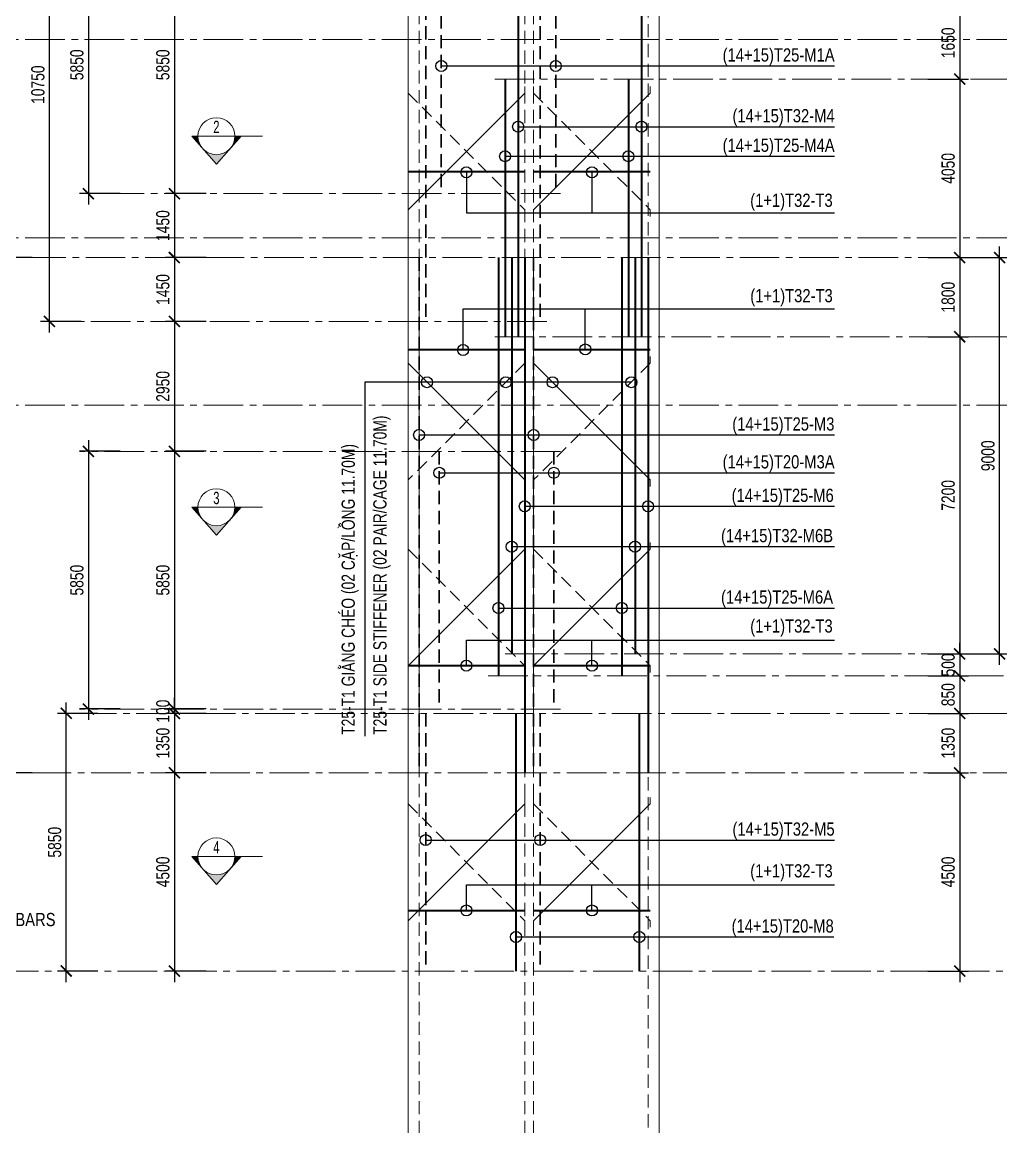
# Model space of a CAD drawing. Header units: millimetres. Extents: x 2746337 to 7547699, y -363432 to 15720.
# Drawn here: x 2764672 to 2786897, y -126690 to -101607 of the extents above; entities that cross this region are included whole.
import ezdxf
from ezdxf.enums import TextEntityAlignment as Align

# ---------------------------------------------------------------- set-up
doc = ezdxf.new("R2010")
doc.units = ezdxf.units.MM
doc.header["$LTSCALE"] = 1200
doc.header["$PDMODE"] = 3
doc.linetypes.add('CENTER2', pattern=[1.125, 0.75, -0.125, 0.125, -0.125])
doc.linetypes.add('HIDDEN', pattern=[0.375, 0.25, -0.125])
for name, color, linetype, lineweight in [('1', 9, 'Continuous', 13), ('BOUND', 3, 'Continuous', 20), ('C1CO', 4, 'Continuous', 35), ('Grid line', 160, 'CENTER2', 5), ('HIDE', 8, 'HIDDEN', 13), ('K-THUOC', 1, 'Continuous', 18), ('LEADER', 8, 'Continuous', 9), ('T1CO', 4, 'Continuous', 20), ('T1HI', 4, 'HIDDEN', 13), ('TCCO', 4, 'Continuous', 35), ('TCHI', 4, 'HIDDEN', 30), ('TEXTMA', 2, 'Continuous', 13), ('TEXTVN', 2, 'Continuous', 20)]:
    doc.layers.add(name, color=color, linetype=linetype, lineweight=lineweight)
doc.styles.add('DB_Arial', font='arial.ttf', dxfattribs={"width": 0.8})
doc.styles.add('SMTEXT', font='arial.ttf', dxfattribs={"width": 0.75})
doc.styles.add('TEXTVN', font='VHELVCN.TTF', dxfattribs={"width": 0.8})
doc.dimstyles.new('BSV1-100', dxfattribs={"dimtxt": 300, "dimasz": 250, "dimexe": 200, "dimexo": 0, "dimgap": 108, "dimtad": 1, "dimdec": 0, "dimdsep": 46, "dimtxsty": 'SMTEXT', "dimblk": 'ARCHTICK', "dimcen": 100, "dimdle": 250, "dimclrd": 256, "dimclre": 256, "dimclrt": 1, "dimadec": 0, "dimazin": 0, "dimtfac": 1, "dimtdec": 0, "dimtix": 1, "dimtmove": 2, "dimatfit": 3, "dimfxl": 720, "dimfxlon": 1, "dimtolj": 1, "dimtzin": 0, "dimarcsym": 0})
doc.dimstyles.new('BSV25', dxfattribs={"dimtxt": 300, "dimasz": 250, "dimexe": 200, "dimexo": 0, "dimgap": 108, "dimtad": 1, "dimdec": 0, "dimlfac": 0.25, "dimdsep": 46, "dimtxsty": 'SMTEXT', "dimblk": 'ARCHTICK', "dimcen": 100, "dimdle": 250, "dimclrd": 256, "dimclre": 256, "dimclrt": 2, "dimadec": 0, "dimazin": 0, "dimtfac": 1, "dimtdec": 0, "dimtix": 1, "dimtmove": 2, "dimatfit": 3, "dimfxl": 800, "dimfxlon": 1, "dimtolj": 1, "dimtzin": 0, "dimarcsym": 0})

# ---------------------------------------------------------------- blocks, each defined once
blk = doc.blocks.new('_ArchTick')
at = {"color": 0, "linetype": 'ByBlock', "const_width": 0.15}
blk.add_lwpolyline([(-0.5, -0.5), (0.5, 0.5)], dxfattribs=at)
blk = doc.blocks.new('SIGSEC')
at = {"layer": '1', "lineweight": 9}
h = blk.add_hatch(color=256, dxfattribs=at)
h.dxf.hatch_style = 1
h.paths.add_polyline_path([(-420, 0), (-560, 0), (-315, -278, -0.182676)])
h = blk.add_hatch(color=256, dxfattribs=at)
h.dxf.hatch_style = 1
h.paths.add_polyline_path([(560, 0), (420, 0, -0.182676), (315, -278)])
h = blk.add_hatch(color=256, dxfattribs=at)
h.dxf.hatch_style = 1
h.paths.add_polyline_path([(315, -278, -0.451416), (-315, -278), (0, -635)])
at = {"layer": '1', "lineweight": 9, "elevation": 0}
blk.add_lwpolyline([(1050, 0), (-560, 0), (0, -635), (560, 0)], dxfattribs=at)
at = {"layer": '1', "lineweight": 9}
blk.add_circle((0, 0), 420, dxfattribs=at)
at = {"layer": 'BOUND', "lineweight": 9, "style": 'TEXTVN', "width": 0.8}
blk.add_attdef('SEC', text='', height=280, dxfattribs=at).set_placement((0, 210, 0), align=Align.MIDDLE_CENTER)
blk = doc.blocks.new('*D958')
at = {"layer": 'Defpoints', "color": 0, "transparency": 16777216}
for p in [(2759035, -97152), (2758473, -102002), (2793586, -102002)]:
    blk.add_point(p, dxfattribs=at)
at = {"layer": 'K-THUOC', "lineweight": -2, "transparency": 16777216}
for p, q in [((2758473, -96902), (2758473, -102252)), ((2759035, -97152), (2758273, -97152)), ((2759193, -102002), (2758273, -102002))]:
    blk.add_line(p, q, dxfattribs=at)
at = {"layer": 'K-THUOC', "lineweight": -2, "transparency": 16777216, "xscale": 250, "yscale": 250, "zscale": 250}
for p, rotation in [((2758473, -97152), 90), ((2758473, -102002), 270)]:
    blk.add_blockref('_ArchTick', p, dxfattribs=dict(at, rotation=rotation))
at = {"layer": 'K-THUOC', "color": 1, "transparency": 16777216, "insert": (2758212, -99577), "char_height": 300, "attachment_point": 5, "rotation": 90, "style": 'SMTEXT'}
blk.add_mtext('\\A1;4850', dxfattribs=at)
blk = doc.blocks.new('*D959')
at = {"layer": 'Defpoints', "color": 0, "transparency": 16777216}
for p in [(2793586, -102002), (2758473, -106502), (2793586, -106502)]:
    blk.add_point(p, dxfattribs=at)
at = {"layer": 'K-THUOC', "lineweight": -2, "transparency": 16777216}
for p, q in [((2758473, -101752), (2758473, -106752)), ((2759193, -102002), (2758273, -102002)), ((2759193, -106502), (2758273, -106502))]:
    blk.add_line(p, q, dxfattribs=at)
at = {"layer": 'K-THUOC', "lineweight": -2, "transparency": 16777216, "xscale": 250, "yscale": 250, "zscale": 250}
for p, rotation in [((2758473, -102002), 90), ((2758473, -106502), 270)]:
    blk.add_blockref('_ArchTick', p, dxfattribs=dict(at, rotation=rotation))
at = {"layer": 'K-THUOC', "color": 1, "transparency": 16777216, "insert": (2758212, -104252), "char_height": 300, "attachment_point": 5, "rotation": 90, "style": 'SMTEXT'}
blk.add_mtext('\\A1;4500', dxfattribs=at)
blk = doc.blocks.new('*D960')
at = {"layer": 'Defpoints', "color": 0, "transparency": 16777216}
for p in [(2793586, -106502), (2758473, -110302), (2793586, -110302)]:
    blk.add_point(p, dxfattribs=at)
at = {"layer": 'K-THUOC', "lineweight": -2, "transparency": 16777216}
for p, q in [((2758473, -106252), (2758473, -110552)), ((2759193, -106502), (2758273, -106502)), ((2759193, -110302), (2758273, -110302))]:
    blk.add_line(p, q, dxfattribs=at)
at = {"layer": 'K-THUOC', "lineweight": -2, "transparency": 16777216, "xscale": 250, "yscale": 250, "zscale": 250}
for p, rotation in [((2758473, -106502), 90), ((2758473, -110302), 270)]:
    blk.add_blockref('_ArchTick', p, dxfattribs=dict(at, rotation=rotation))
at = {"layer": 'K-THUOC', "color": 1, "transparency": 16777216, "insert": (2758211, -108402), "char_height": 300, "attachment_point": 5, "rotation": 90, "style": 'SMTEXT'}
blk.add_mtext('\\A1;3800', dxfattribs=at)
blk = doc.blocks.new('*D963')
at = {"layer": 'Defpoints', "color": 0, "transparency": 16777216}
for p in [(2779136, -101253), (2778336, -102903), (2785961, -102903)]:
    blk.add_point(p, dxfattribs=at)
at = {"layer": 'K-THUOC', "lineweight": -2, "transparency": 16777216}
for p, q in [((2785961, -101003), (2785961, -103153)), ((2785241, -101253), (2786161, -101253)), ((2785241, -102903), (2786161, -102903))]:
    blk.add_line(p, q, dxfattribs=at)
at = {"layer": 'K-THUOC', "lineweight": -2, "transparency": 16777216, "xscale": 250, "yscale": 250, "zscale": 250}
for p, rotation in [((2785961, -101253), 90), ((2785961, -102903), 270)]:
    blk.add_blockref('_ArchTick', p, dxfattribs=dict(at, rotation=rotation))
at = {"layer": 'K-THUOC', "color": 1, "transparency": 16777216, "insert": (2785700, -102078), "char_height": 300, "attachment_point": 5, "rotation": 90, "style": 'SMTEXT'}
blk.add_mtext('\\A1;1650', dxfattribs=at)
blk = doc.blocks.new('*D964')
at = {"layer": 'Defpoints', "color": 0, "transparency": 16777216}
for p in [(2778336, -102903), (2778786, -106953), (2785961, -106953)]:
    blk.add_point(p, dxfattribs=at)
at = {"layer": 'K-THUOC', "lineweight": -2, "transparency": 16777216}
for p, q in [((2785961, -102653), (2785961, -107203)), ((2785241, -102903), (2786161, -102903)), ((2785241, -106953), (2786161, -106953))]:
    blk.add_line(p, q, dxfattribs=at)
at = {"layer": 'K-THUOC', "lineweight": -2, "transparency": 16777216, "xscale": 250, "yscale": 250, "zscale": 250}
for p, rotation in [((2785961, -102903), 90), ((2785961, -106953), 270)]:
    blk.add_blockref('_ArchTick', p, dxfattribs=dict(at, rotation=rotation))
at = {"layer": 'K-THUOC', "color": 1, "transparency": 16777216, "insert": (2785700, -104928), "char_height": 300, "attachment_point": 5, "rotation": 90, "style": 'SMTEXT'}
blk.add_mtext('\\A1;4050', dxfattribs=at)
blk = doc.blocks.new('*D965')
at = {"layer": 'Defpoints', "color": 0, "transparency": 16777216}
for p in [(2778786, -106953), (2778636, -108753), (2785961, -108753)]:
    blk.add_point(p, dxfattribs=at)
at = {"layer": 'K-THUOC', "lineweight": -2, "transparency": 16777216}
for p, q in [((2785961, -106703), (2785961, -109003)), ((2785241, -106953), (2786161, -106953)), ((2785241, -108753), (2786161, -108753))]:
    blk.add_line(p, q, dxfattribs=at)
at = {"layer": 'K-THUOC', "lineweight": -2, "transparency": 16777216, "xscale": 250, "yscale": 250, "zscale": 250}
for p, rotation in [((2785961, -106953), 90), ((2785961, -108753), 270)]:
    blk.add_blockref('_ArchTick', p, dxfattribs=dict(at, rotation=rotation))
at = {"layer": 'K-THUOC', "color": 1, "transparency": 16777216, "insert": (2785700, -107853), "char_height": 300, "attachment_point": 5, "rotation": 90, "style": 'SMTEXT'}
blk.add_mtext('\\A1;1800', dxfattribs=at)
blk = doc.blocks.new('*D966')
at = {"layer": 'Defpoints', "color": 0, "transparency": 16777216}
for p in [(2778636, -108753), (2778186, -115952), (2785961, -115952)]:
    blk.add_point(p, dxfattribs=at)
at = {"layer": 'K-THUOC', "lineweight": -2, "transparency": 16777216}
for p, q in [((2785961, -108503), (2785961, -116202)), ((2785241, -108753), (2786161, -108753)), ((2785241, -115952), (2786161, -115952))]:
    blk.add_line(p, q, dxfattribs=at)
at = {"layer": 'K-THUOC', "lineweight": -2, "transparency": 16777216, "xscale": 250, "yscale": 250, "zscale": 250}
for p, rotation in [((2785961, -108753), 90), ((2785961, -115952), 270)]:
    blk.add_blockref('_ArchTick', p, dxfattribs=dict(at, rotation=rotation))
at = {"layer": 'K-THUOC', "color": 1, "transparency": 16777216, "insert": (2785700, -112353), "char_height": 300, "attachment_point": 5, "rotation": 90, "style": 'SMTEXT'}
blk.add_mtext('\\A1;7200', dxfattribs=at)
blk = doc.blocks.new('*D967')
at = {"layer": 'Defpoints', "color": 0, "transparency": 16777216}
for p in [(2778786, -115952), (2778486, -116452), (2785961, -116452)]:
    blk.add_point(p, dxfattribs=at)
at = {"layer": 'K-THUOC', "lineweight": -2, "transparency": 16777216}
for p, q in [((2785961, -115952), (2785961, -115702)), ((2785241, -115952), (2786161, -115952)), ((2785961, -115952), (2785961, -116452)), ((2785241, -116452), (2786161, -116452)), ((2785961, -116452), (2785961, -116702))]:
    blk.add_line(p, q, dxfattribs=at)
at = {"layer": 'K-THUOC', "lineweight": -2, "transparency": 16777216, "xscale": 250, "yscale": 250, "zscale": 250}
for p, rotation in [((2785961, -115952), 270), ((2785961, -116452), 90)]:
    blk.add_blockref('_ArchTick', p, dxfattribs=dict(at, rotation=rotation))
at = {"layer": 'K-THUOC', "color": 1, "transparency": 16777216, "insert": (2785700, -116202), "char_height": 300, "attachment_point": 5, "rotation": 90, "style": 'SMTEXT'}
blk.add_mtext('\\A1;500', dxfattribs=at)
blk = doc.blocks.new('*D968')
at = {"layer": 'Defpoints', "color": 0, "transparency": 16777216}
for p in [(2778486, -116452), (2778636, -117302), (2785961, -117302)]:
    blk.add_point(p, dxfattribs=at)
at = {"layer": 'K-THUOC', "lineweight": -2, "transparency": 16777216}
for p, q in [((2785961, -116202), (2785961, -117552)), ((2785241, -116452), (2786161, -116452)), ((2785241, -117302), (2786161, -117302))]:
    blk.add_line(p, q, dxfattribs=at)
at = {"layer": 'K-THUOC', "lineweight": -2, "transparency": 16777216, "xscale": 250, "yscale": 250, "zscale": 250}
for p, rotation in [((2785961, -116452), 90), ((2785961, -117302), 270)]:
    blk.add_blockref('_ArchTick', p, dxfattribs=dict(at, rotation=rotation))
at = {"layer": 'K-THUOC', "color": 1, "transparency": 16777216, "insert": (2785700, -116877), "char_height": 300, "attachment_point": 5, "rotation": 90, "style": 'SMTEXT'}
blk.add_mtext('\\A1;850', dxfattribs=at)
blk = doc.blocks.new('*D969')
at = {"layer": 'Defpoints', "color": 0, "transparency": 16777216}
for p in [(2778636, -117302), (2778786, -118652), (2785961, -118652)]:
    blk.add_point(p, dxfattribs=at)
at = {"layer": 'K-THUOC', "lineweight": -2, "transparency": 16777216}
for p, q in [((2785961, -117052), (2785961, -118902)), ((2785241, -117302), (2786161, -117302)), ((2785241, -118652), (2786161, -118652))]:
    blk.add_line(p, q, dxfattribs=at)
at = {"layer": 'K-THUOC', "lineweight": -2, "transparency": 16777216, "xscale": 250, "yscale": 250, "zscale": 250}
for p, rotation in [((2785961, -117302), 90), ((2785961, -118652), 270)]:
    blk.add_blockref('_ArchTick', p, dxfattribs=dict(at, rotation=rotation))
at = {"layer": 'K-THUOC', "color": 1, "transparency": 16777216, "insert": (2785700, -117977), "char_height": 300, "attachment_point": 5, "rotation": 90, "style": 'SMTEXT'}
blk.add_mtext('\\A1;1350', dxfattribs=at)
blk = doc.blocks.new('*D970')
at = {"layer": 'Defpoints', "color": 0, "transparency": 16777216}
for p in [(2778786, -118652), (2779136, -123152), (2785961, -123152)]:
    blk.add_point(p, dxfattribs=at)
at = {"layer": 'K-THUOC', "lineweight": -2, "transparency": 16777216}
for p, q in [((2785961, -118402), (2785961, -123402)), ((2785241, -118652), (2786161, -118652)), ((2785241, -123152), (2786161, -123152))]:
    blk.add_line(p, q, dxfattribs=at)
at = {"layer": 'K-THUOC', "lineweight": -2, "transparency": 16777216, "xscale": 250, "yscale": 250, "zscale": 250}
for p, rotation in [((2785961, -118652), 90), ((2785961, -123152), 270)]:
    blk.add_blockref('_ArchTick', p, dxfattribs=dict(at, rotation=rotation))
at = {"layer": 'K-THUOC', "color": 1, "transparency": 16777216, "insert": (2785700, -120902), "char_height": 300, "attachment_point": 5, "rotation": 90, "style": 'SMTEXT'}
blk.add_mtext('\\A1;4500', dxfattribs=at)
blk = doc.blocks.new('*D971')
at = {"layer": 'Defpoints', "color": 0, "transparency": 16777216}
for p in [(2778636, -117302), (2789766, -117302), (2778636, -123152)]:
    blk.add_point(p, dxfattribs=at)
at = {"layer": 'K-THUOC', "lineweight": -2, "transparency": 16777216}
for p, q in [((2789766, -123402), (2789766, -117052)), ((2789046, -117302), (2789966, -117302)), ((2789046, -123152), (2789966, -123152))]:
    blk.add_line(p, q, dxfattribs=at)
at = {"layer": 'K-THUOC', "lineweight": -2, "transparency": 16777216, "xscale": 250, "yscale": 250, "zscale": 250}
for p, rotation in [((2789766, -117302), 90), ((2789766, -123152), 270)]:
    blk.add_blockref('_ArchTick', p, dxfattribs=dict(at, rotation=rotation))
at = {"layer": 'K-THUOC', "color": 1, "transparency": 16777216, "insert": (2789504, -120227), "char_height": 300, "attachment_point": 5, "rotation": 90, "style": 'SMTEXT'}
blk.add_mtext('\\A1;5850', dxfattribs=at)
blk = doc.blocks.new('*D972')
at = {"layer": 'Defpoints', "color": 0, "transparency": 16777216}
for p in [(2778077, -106953), (2788740, -106953), (2778077, -118652)]:
    blk.add_point(p, dxfattribs=at)
at = {"layer": 'K-THUOC', "lineweight": -2, "transparency": 16777216}
for p, q in [((2788740, -118902), (2788740, -106703)), ((2788020, -106953), (2788940, -106953)), ((2788020, -118652), (2788940, -118652))]:
    blk.add_line(p, q, dxfattribs=at)
at = {"layer": 'K-THUOC', "lineweight": -2, "transparency": 16777216, "xscale": 250, "yscale": 250, "zscale": 250}
for p, rotation in [((2788740, -106953), 90), ((2788740, -118652), 270)]:
    blk.add_blockref('_ArchTick', p, dxfattribs=dict(at, rotation=rotation))
at = {"layer": 'K-THUOC', "color": 1, "transparency": 16777216, "insert": (2788479, -112803), "char_height": 300, "attachment_point": 5, "rotation": 90, "style": 'SMTEXT'}
blk.add_mtext('\\A1;11700', dxfattribs=at)
blk = doc.blocks.new('*D973')
at = {"layer": 'Defpoints', "color": 0, "transparency": 16777216}
for p in [(2779703, -99753), (2790833, -99753), (2779703, -108753)]:
    blk.add_point(p, dxfattribs=at)
at = {"layer": 'K-THUOC', "lineweight": -2, "transparency": 16777216}
for p, q in [((2790833, -109003), (2790833, -99503)), ((2790113, -99753), (2791033, -99753)), ((2790113, -108753), (2791033, -108753))]:
    blk.add_line(p, q, dxfattribs=at)
at = {"layer": 'K-THUOC', "lineweight": -2, "transparency": 16777216, "xscale": 250, "yscale": 250, "zscale": 250}
for p, rotation in [((2790833, -99753), 90), ((2790833, -108753), 270)]:
    blk.add_blockref('_ArchTick', p, dxfattribs=dict(at, rotation=rotation))
at = {"layer": 'K-THUOC', "color": 1, "transparency": 16777216, "insert": (2790571, -104253), "char_height": 300, "attachment_point": 5, "rotation": 90, "style": 'SMTEXT'}
blk.add_mtext('\\A1;9000', dxfattribs=at)
blk = doc.blocks.new('*D975')
at = {"layer": 'Defpoints', "color": 0, "transparency": 16777216}
for p in [(2777706, -106953), (2787776, -106953), (2777706, -116452)]:
    blk.add_point(p, dxfattribs=at)
at = {"layer": 'K-THUOC', "lineweight": -2, "transparency": 16777216}
for p, q in [((2787776, -116702), (2787776, -106703)), ((2787056, -106953), (2787976, -106953)), ((2787056, -116452), (2787976, -116452))]:
    blk.add_line(p, q, dxfattribs=at)
at = {"layer": 'K-THUOC', "lineweight": -2, "transparency": 16777216, "xscale": 250, "yscale": 250, "zscale": 250}
for p, rotation in [((2787776, -106953), 90), ((2787776, -116452), 270)]:
    blk.add_blockref('_ArchTick', p, dxfattribs=dict(at, rotation=rotation))
at = {"layer": 'K-THUOC', "color": 1, "transparency": 16777216, "insert": (2787515, -111703), "char_height": 300, "attachment_point": 5, "rotation": 90, "style": 'SMTEXT'}
blk.add_mtext('\\A1;9500', dxfattribs=at)
blk = doc.blocks.new('*D976')
at = {"layer": 'Defpoints', "color": 0, "transparency": 16777216}
for p in [(2777456, -106953), (2786866, -106953), (2777456, -115952)]:
    blk.add_point(p, dxfattribs=at)
at = {"layer": 'K-THUOC', "lineweight": -2, "transparency": 16777216}
for p, q in [((2786866, -116202), (2786866, -106703)), ((2786146, -106953), (2787066, -106953)), ((2786146, -115952), (2787066, -115952))]:
    blk.add_line(p, q, dxfattribs=at)
at = {"layer": 'K-THUOC', "lineweight": -2, "transparency": 16777216, "xscale": 250, "yscale": 250, "zscale": 250}
for p, rotation in [((2786866, -106953), 90), ((2786866, -115952), 270)]:
    blk.add_blockref('_ArchTick', p, dxfattribs=dict(at, rotation=rotation))
at = {"layer": 'K-THUOC', "color": 1, "transparency": 16777216, "insert": (2786604, -111453), "char_height": 300, "attachment_point": 5, "rotation": 90, "style": 'SMTEXT'}
blk.add_mtext('\\A1;9000', dxfattribs=at)
blk = doc.blocks.new('*D978')
at = {"layer": 'Defpoints', "color": 0, "transparency": 16777216}
for p in [(2773436, -99652), (2768130, -105502), (2773436, -105502)]:
    blk.add_point(p, dxfattribs=at)
at = {"layer": 'K-THUOC', "lineweight": -2, "transparency": 16777216}
for p, q in [((2768130, -99402), (2768130, -105752)), ((2768850, -99652), (2767930, -99652)), ((2768850, -105502), (2767930, -105502))]:
    blk.add_line(p, q, dxfattribs=at)
at = {"layer": 'K-THUOC', "lineweight": -2, "transparency": 16777216, "xscale": 250, "yscale": 250, "zscale": 250}
for p, rotation in [((2768130, -99652), 90), ((2768130, -105502), 270)]:
    blk.add_blockref('_ArchTick', p, dxfattribs=dict(at, rotation=rotation))
at = {"layer": 'K-THUOC', "color": 1, "transparency": 16777216, "insert": (2767869, -102577), "char_height": 300, "attachment_point": 5, "rotation": 90, "style": 'SMTEXT'}
blk.add_mtext('\\A1;5850', dxfattribs=at)
blk = doc.blocks.new('*D979')
at = {"layer": 'Defpoints', "color": 0, "transparency": 16777216}
for p in [(2773436, -105502), (2768130, -106953), (2773436, -106953)]:
    blk.add_point(p, dxfattribs=at)
at = {"layer": 'K-THUOC', "lineweight": -2, "transparency": 16777216}
for p, q in [((2768130, -105252), (2768130, -107203)), ((2768850, -105502), (2767930, -105502)), ((2768850, -106953), (2767930, -106953))]:
    blk.add_line(p, q, dxfattribs=at)
at = {"layer": 'K-THUOC', "lineweight": -2, "transparency": 16777216, "xscale": 250, "yscale": 250, "zscale": 250}
for p, rotation in [((2768130, -105502), 90), ((2768130, -106953), 270)]:
    blk.add_blockref('_ArchTick', p, dxfattribs=dict(at, rotation=rotation))
at = {"layer": 'K-THUOC', "color": 1, "transparency": 16777216, "insert": (2767869, -106228), "char_height": 300, "attachment_point": 5, "rotation": 90, "style": 'SMTEXT'}
blk.add_mtext('\\A1;1450', dxfattribs=at)
blk = doc.blocks.new('*D980')
at = {"layer": 'Defpoints', "color": 0, "transparency": 16777216}
for p in [(2773436, -108403), (2768130, -111352), (2773436, -111352)]:
    blk.add_point(p, dxfattribs=at)
at = {"layer": 'K-THUOC', "lineweight": -2, "transparency": 16777216}
for p, q in [((2768130, -108153), (2768130, -111602)), ((2768850, -108403), (2767930, -108403)), ((2768850, -111352), (2767930, -111352))]:
    blk.add_line(p, q, dxfattribs=at)
at = {"layer": 'K-THUOC', "lineweight": -2, "transparency": 16777216, "xscale": 250, "yscale": 250, "zscale": 250}
for p, rotation in [((2768130, -108403), 90), ((2768130, -111352), 270)]:
    blk.add_blockref('_ArchTick', p, dxfattribs=dict(at, rotation=rotation))
at = {"layer": 'K-THUOC', "color": 1, "transparency": 16777216, "insert": (2767869, -109878), "char_height": 300, "attachment_point": 5, "rotation": 90, "style": 'SMTEXT'}
blk.add_mtext('\\A1;2950', dxfattribs=at)
blk = doc.blocks.new('*D981')
at = {"layer": 'Defpoints', "color": 0, "transparency": 16777216}
for p in [(2773436, -117302), (2768130, -118652), (2773436, -118652)]:
    blk.add_point(p, dxfattribs=at)
at = {"layer": 'K-THUOC', "lineweight": -2, "transparency": 16777216}
for p, q in [((2768130, -117052), (2768130, -118902)), ((2768850, -117302), (2767930, -117302)), ((2768850, -118652), (2767930, -118652))]:
    blk.add_line(p, q, dxfattribs=at)
at = {"layer": 'K-THUOC', "lineweight": -2, "transparency": 16777216, "xscale": 250, "yscale": 250, "zscale": 250}
for p, rotation in [((2768130, -117302), 90), ((2768130, -118652), 270)]:
    blk.add_blockref('_ArchTick', p, dxfattribs=dict(at, rotation=rotation))
at = {"layer": 'K-THUOC', "color": 1, "transparency": 16777216, "insert": (2767869, -117977), "char_height": 300, "attachment_point": 5, "rotation": 90, "style": 'SMTEXT'}
blk.add_mtext('\\A1;1350', dxfattribs=at)
blk = doc.blocks.new('*D982')
at = {"layer": 'Defpoints', "color": 0, "transparency": 16777216}
for p in [(2773436, -118652), (2768130, -123152), (2773436, -123152)]:
    blk.add_point(p, dxfattribs=at)
at = {"layer": 'K-THUOC', "lineweight": -2, "transparency": 16777216}
for p, q in [((2768130, -118402), (2768130, -123402)), ((2768850, -118652), (2767930, -118652)), ((2768850, -123152), (2767930, -123152))]:
    blk.add_line(p, q, dxfattribs=at)
at = {"layer": 'K-THUOC', "lineweight": -2, "transparency": 16777216, "xscale": 250, "yscale": 250, "zscale": 250}
for p, rotation in [((2768130, -118652), 90), ((2768130, -123152), 270)]:
    blk.add_blockref('_ArchTick', p, dxfattribs=dict(at, rotation=rotation))
at = {"layer": 'K-THUOC', "color": 1, "transparency": 16777216, "insert": (2767869, -120902), "char_height": 300, "attachment_point": 5, "rotation": 90, "style": 'SMTEXT'}
blk.add_mtext('\\A1;4500', dxfattribs=at)
blk = doc.blocks.new('*D983')
at = {"layer": 'Defpoints', "color": 0, "transparency": 16777216}
for p in [(2765674, -117302), (2774167, -117302), (2774167, -123152)]:
    blk.add_point(p, dxfattribs=at)
at = {"layer": 'K-THUOC', "lineweight": -2, "transparency": 16777216}
for p, q in [((2765674, -123402), (2765674, -117052)), ((2766394, -117302), (2765474, -117302)), ((2766394, -123152), (2765474, -123152))]:
    blk.add_line(p, q, dxfattribs=at)
at = {"layer": 'K-THUOC', "lineweight": -2, "transparency": 16777216, "xscale": 250, "yscale": 250, "zscale": 250}
for p, rotation in [((2765674, -117302), 90), ((2765674, -123152), 270)]:
    blk.add_blockref('_ArchTick', p, dxfattribs=dict(at, rotation=rotation))
at = {"layer": 'K-THUOC', "color": 1, "transparency": 16777216, "insert": (2765413, -120227), "char_height": 300, "attachment_point": 5, "rotation": 90, "style": 'SMTEXT'}
blk.add_mtext('\\A1;5850', dxfattribs=at)
blk = doc.blocks.new('*D984')
at = {"layer": 'Defpoints', "color": 0, "transparency": 16777216}
for p in [(2764181, -106952), (2772851, -106952), (2772851, -118652)]:
    blk.add_point(p, dxfattribs=at)
at = {"layer": 'K-THUOC', "lineweight": -2, "transparency": 16777216}
for p, q in [((2764181, -118902), (2764181, -106702)), ((2764901, -106952), (2763981, -106952)), ((2764901, -118652), (2763981, -118652))]:
    blk.add_line(p, q, dxfattribs=at)
at = {"layer": 'K-THUOC', "lineweight": -2, "transparency": 16777216, "xscale": 250, "yscale": 250, "zscale": 250}
for p, rotation in [((2764181, -106952), 90), ((2764181, -118652), 270)]:
    blk.add_blockref('_ArchTick', p, dxfattribs=dict(at, rotation=rotation))
at = {"layer": 'K-THUOC', "color": 1, "transparency": 16777216, "insert": (2763919, -112802), "char_height": 300, "attachment_point": 5, "rotation": 90, "style": 'SMTEXT'}
blk.add_mtext('\\A1;11700', dxfattribs=at)
blk = doc.blocks.new('*D985')
at = {"layer": 'Defpoints', "color": 0, "transparency": 16777216}
for p in [(2765293, -97652), (2773786, -97652), (2773786, -108403)]:
    blk.add_point(p, dxfattribs=at)
at = {"layer": 'K-THUOC', "lineweight": -2, "transparency": 16777216}
for p, q in [((2765293, -108653), (2765293, -97402)), ((2766013, -97652), (2765093, -97652)), ((2766013, -108403), (2765093, -108403))]:
    blk.add_line(p, q, dxfattribs=at)
at = {"layer": 'K-THUOC', "lineweight": -2, "transparency": 16777216, "xscale": 250, "yscale": 250, "zscale": 250}
for p, rotation in [((2765293, -97652), 90), ((2765293, -108403), 270)]:
    blk.add_blockref('_ArchTick', p, dxfattribs=dict(at, rotation=rotation))
at = {"layer": 'K-THUOC', "color": 1, "transparency": 16777216, "insert": (2765032, -103028), "char_height": 300, "attachment_point": 5, "rotation": 90, "style": 'SMTEXT'}
blk.add_mtext('\\A1;10750', dxfattribs=at)
blk = doc.blocks.new('*D986')
at = {"layer": 'Defpoints', "color": 0, "transparency": 16777216}
for p in [(2774036, -99652), (2766178, -105502), (2774036, -105502)]:
    blk.add_point(p, dxfattribs=at)
at = {"layer": 'K-THUOC', "lineweight": -2, "transparency": 16777216}
for p, q in [((2766178, -99402), (2766178, -105752)), ((2766898, -99652), (2765978, -99652)), ((2766898, -105502), (2765978, -105502))]:
    blk.add_line(p, q, dxfattribs=at)
at = {"layer": 'K-THUOC', "lineweight": -2, "transparency": 16777216, "xscale": 250, "yscale": 250, "zscale": 250}
for p, rotation in [((2766178, -99652), 90), ((2766178, -105502), 270)]:
    blk.add_blockref('_ArchTick', p, dxfattribs=dict(at, rotation=rotation))
at = {"layer": 'K-THUOC', "color": 1, "transparency": 16777216, "insert": (2765917, -102577), "char_height": 300, "attachment_point": 5, "rotation": 90, "style": 'SMTEXT'}
blk.add_mtext('\\A1;5850', dxfattribs=at)
blk = doc.blocks.new('*D987')
at = {"layer": 'Defpoints', "color": 0, "transparency": 16777216}
for p in [(2774236, -111352), (2766178, -117202), (2774036, -117202)]:
    blk.add_point(p, dxfattribs=at)
at = {"layer": 'K-THUOC', "lineweight": -2, "transparency": 16777216}
for p, q in [((2766178, -111102), (2766178, -117452)), ((2766898, -111352), (2765978, -111352)), ((2766898, -117202), (2765978, -117202))]:
    blk.add_line(p, q, dxfattribs=at)
at = {"layer": 'K-THUOC', "lineweight": -2, "transparency": 16777216, "xscale": 250, "yscale": 250, "zscale": 250}
for p, rotation in [((2766178, -111352), 90), ((2766178, -117202), 270)]:
    blk.add_blockref('_ArchTick', p, dxfattribs=dict(at, rotation=rotation))
at = {"layer": 'K-THUOC', "color": 1, "transparency": 16777216, "insert": (2765917, -114277), "char_height": 300, "attachment_point": 5, "rotation": 90, "style": 'SMTEXT'}
blk.add_mtext('\\A1;5850', dxfattribs=at)
blk = doc.blocks.new('*D988')
at = {"layer": 'Defpoints', "color": 0, "transparency": 16777216}
for p in [(2773436, -106953), (2768130, -108403), (2773436, -108403)]:
    blk.add_point(p, dxfattribs=at)
at = {"layer": 'K-THUOC', "lineweight": -2, "transparency": 16777216}
for p, q in [((2768130, -106703), (2768130, -108653)), ((2768850, -106953), (2767930, -106953)), ((2768850, -108403), (2767930, -108403))]:
    blk.add_line(p, q, dxfattribs=at)
at = {"layer": 'K-THUOC', "lineweight": -2, "transparency": 16777216, "xscale": 250, "yscale": 250, "zscale": 250}
for p, rotation in [((2768130, -106953), 90), ((2768130, -108403), 270)]:
    blk.add_blockref('_ArchTick', p, dxfattribs=dict(at, rotation=rotation))
at = {"layer": 'K-THUOC', "color": 1, "transparency": 16777216, "insert": (2767869, -107678), "char_height": 300, "attachment_point": 5, "rotation": 90, "style": 'SMTEXT'}
blk.add_mtext('\\A1;1450', dxfattribs=at)
blk = doc.blocks.new('*D989')
at = {"layer": 'Defpoints', "color": 0, "transparency": 16777216}
for p in [(2773436, -111352), (2768130, -117202), (2773436, -117202)]:
    blk.add_point(p, dxfattribs=at)
at = {"layer": 'K-THUOC', "lineweight": -2, "transparency": 16777216}
for p, q in [((2768130, -111102), (2768130, -117452)), ((2768850, -111352), (2767930, -111352)), ((2768850, -117202), (2767930, -117202))]:
    blk.add_line(p, q, dxfattribs=at)
at = {"layer": 'K-THUOC', "lineweight": -2, "transparency": 16777216, "xscale": 250, "yscale": 250, "zscale": 250}
for p, rotation in [((2768130, -111352), 90), ((2768130, -117202), 270)]:
    blk.add_blockref('_ArchTick', p, dxfattribs=dict(at, rotation=rotation))
at = {"layer": 'K-THUOC', "color": 1, "transparency": 16777216, "insert": (2767869, -114277), "char_height": 300, "attachment_point": 5, "rotation": 90, "style": 'SMTEXT'}
blk.add_mtext('\\A1;5850', dxfattribs=at)
blk = doc.blocks.new('*D998')
at = {"layer": 'Defpoints', "color": 0, "transparency": 16777216}
for p in [(2768130, -117202), (2773436, -117202), (2773436, -117302)]:
    blk.add_point(p, dxfattribs=at)
at = {"layer": 'K-THUOC', "lineweight": -2, "transparency": 16777216}
for p, q in [((2768130, -117202), (2768130, -116952)), ((2768850, -117202), (2767930, -117202)), ((2768850, -117302), (2767930, -117302)), ((2768130, -117302), (2768130, -117202)), ((2768130, -117302), (2768130, -117552))]:
    blk.add_line(p, q, dxfattribs=at)
at = {"layer": 'K-THUOC', "lineweight": -2, "transparency": 16777216, "xscale": 250, "yscale": 250, "zscale": 250}
for p, rotation in [((2768130, -117202), 270), ((2768130, -117302), 90)]:
    blk.add_blockref('_ArchTick', p, dxfattribs=dict(at, rotation=rotation))
at = {"layer": 'K-THUOC', "color": 1, "transparency": 16777216, "insert": (2767869, -117252), "char_height": 300, "attachment_point": 5, "rotation": 90, "style": 'SMTEXT'}
blk.add_mtext('\\A1;100', dxfattribs=at)
blk = doc.blocks.new('*D999')
at = {"layer": 'Defpoints', "color": 0, "transparency": 16777216}
for p in [(2779421, -102903), (2779421, -108753), (2789896, -108753)]:
    blk.add_point(p, dxfattribs=at)
at = {"layer": 'K-THUOC', "lineweight": -2, "transparency": 16777216}
for p, q in [((2789896, -102653), (2789896, -109003)), ((2789176, -102903), (2790096, -102903)), ((2789176, -108753), (2790096, -108753))]:
    blk.add_line(p, q, dxfattribs=at)
at = {"layer": 'K-THUOC', "lineweight": -2, "transparency": 16777216, "xscale": 250, "yscale": 250, "zscale": 250}
for p, rotation in [((2789896, -102903), 90), ((2789896, -108753), 270)]:
    blk.add_blockref('_ArchTick', p, dxfattribs=dict(at, rotation=rotation))
at = {"layer": 'K-THUOC', "color": 1, "transparency": 16777216, "insert": (2789635, -105828), "char_height": 300, "attachment_point": 5, "rotation": 90, "style": 'SMTEXT'}
blk.add_mtext('\\A1;5850', dxfattribs=at)
blk = doc.blocks.new('Thep lop 1')
at = {"layer": 'C1CO'}
for p, q in [((2538701, -2600), (2538701, -11600)), ((2538851, -9800), (2538851, -21500)), ((2538651, -20150), (2538651, -26000))]:
    blk.add_line(p, q, dxfattribs=at)
at = {"layer": 'TCCO'}
blk.add_line((2538554, -9800), (2538554, -18800), dxfattribs=at)
blk = doc.blocks.new('thep lop 2')
at = {"layer": 'TCCO', "color": 6}
for p, q in [((2538245, -5750), (2538245, -11600)), ((2538095, -9800), (2538095, -19300))]:
    blk.add_line(p, q, dxfattribs=at)
blk = doc.blocks.new('thep pj')
at = {"layer": 'TCHI', "linetype": 'HIDDEN'}
for p, q in [((2536651, -500), (2536651, -11250)), ((2536501, -9800), (2536501, -21500)), ((2536651, -20150), (2536651, -26000))]:
    blk.add_line(p, q, dxfattribs=at)
at = {"layer": 'TCHI', "color": 6, "linetype": 'HIDDEN'}
for p, q in [((2537005, -2500), (2537005, -8350)), ((2536961, -14200), (2536961, -20050))]:
    blk.add_line(p, q, dxfattribs=at)

msp = doc.modelspace()

# ---------------------------------------------------------------- linework, layer by layer
at = {"layer": 'BOUND'}
msp.add_lwpolyline([(2773435.9, -142152.4), (2779135.9, -142152.4), (2779135.9, -98652.4), (2773435.9, -98652.4)], close=True, dxfattribs=at)
at = {"layer": 'C1CO'}
for p, q in [((2773435.9, -105002.7), (2776085.9, -105002.7)), ((2776285.9, -105002.7), (2778935.9, -105002.7)), ((2773435.9, -109037), (2776085.9, -109037)), ((2776285.9, -109037), (2778935.9, -109037)), ((2773435.9, -116217.7), (2776085.9, -116217.7)), ((2776285.9, -116217.7), (2778935.9, -116217.7)), ((2773435.9, -121776.1), (2776085.9, -121776.1)), ((2776285.9, -121776.1), (2778935.9, -121776.1))]:
    msp.add_line(p, q, dxfattribs=at)
at = {"layer": 'Grid line', "color": 2}
for p, q in [((2755291.6, -102002.4), (2792625.4, -102002.4)), ((2755291.6, -106502.4), (2792625.4, -106502.4)), ((2755291.6, -110302.4), (2792625.4, -110302.4))]:
    msp.add_line(p, q, dxfattribs=at)
at = {"layer": 'Grid line'}
for p, q in [((2775405.6, -102902.7), (2789010.8, -102902.7)), ((2776895.2, -105502), (2765978.3, -105502)), ((2764765.4, -106952.7), (2788322.3, -106952.7)), ((2776585.9, -108402.7), (2765092.9, -108402.7)), ((2789765.5, -108752.7), (2775405.6, -108752.7)), ((2776895.9, -111352.4), (2765978.3, -111352.4)), ((2775639.1, -115952.4), (2786865.6, -115952.4)), ((2775255.6, -116452.4), (2787976.2, -116452.4)), ((2789765.5, -117302.4), (2765474.4, -117302.4)), ((2776895.9, -117202.4), (2765978.3, -117202.4)), ((2788739.9, -118652.4), (2764765.4, -118652.4)), ((2760090.7, -123152.4), (2797161.6, -123152.4))]:
    msp.add_line(p, q, dxfattribs=at)
at = {"layer": 'HIDE'}
for p, q in [((2773685.9, -142152.4), (2773685.9, -97602.4)), ((2776085.9, -142152.4), (2776085.9, -97602.4)), ((2776285.9, -142152.4), (2776285.9, -97602.4)), ((2778885.9, -97602.4), (2778885.9, -142152.4))]:
    msp.add_line(p, q, dxfattribs=at)
at = {"layer": 'T1CO'}
for points in [[(2776085.9, -103068), (2776085.9, -103218), (2773435.9, -105868), (2773435.9, -106018)], [(2778935.9, -103068), (2778935.9, -103218), (2776285.9, -105868), (2776285.9, -106018)], [(2773435.9, -109202.9), (2773435.9, -109352.9), (2776085.9, -112002.9), (2776085.9, -112152.9)], [(2776285.9, -109202.9), (2776285.9, -109352.9), (2778935.9, -112002.9), (2778935.9, -112152.9)], [(2776085.9, -113422.9), (2776085.9, -113572.9), (2773435.9, -116222.9), (2773435.9, -116372.9)], [(2778935.9, -113422.9), (2778935.9, -113572.9), (2776285.9, -116222.9), (2776285.9, -116372.9)], [(2776085.9, -119208.1), (2776085.9, -119358.1), (2773435.9, -122008.1), (2773435.9, -122158.1)], [(2778935.9, -119208.1), (2778935.9, -119358.1), (2776285.9, -122008.1), (2776285.9, -122158.1)]]:
    msp.add_lwpolyline(points, dxfattribs=at)
at = {"layer": 'T1HI'}
for points in [[(2773435.9, -103068), (2773435.9, -103218), (2776085.9, -105868), (2776085.9, -106018)], [(2776285.9, -103068), (2776285.9, -103218), (2778935.9, -105868), (2778935.9, -106018)], [(2776085.9, -109202.9), (2776085.9, -109352.9), (2773435.9, -112002.9), (2773435.9, -112152.9)], [(2778935.9, -109202.9), (2778935.9, -109352.9), (2776285.9, -112002.9), (2776285.9, -112152.9)], [(2773435.9, -113422.9), (2773435.9, -113572.9), (2776085.9, -116222.9), (2776085.9, -116372.9)], [(2776285.9, -113422.9), (2776285.9, -113572.9), (2778935.9, -116222.9), (2778935.9, -116372.9)], [(2773435.9, -119208.1), (2773435.9, -119358.1), (2776085.9, -122008.1), (2776085.9, -122158.1)], [(2776285.9, -119208.1), (2776285.9, -119358.1), (2778935.9, -122008.1), (2778935.9, -122158.1)]]:
    msp.add_lwpolyline(points, dxfattribs=at)

# ---------------------------------------------------------------- block references
at = {"layer": '1', "lineweight": 20}
for p, values in [((2769083.5, -104197.7), {'SEC': '2'}), ((2769083.5, -112621.4), {'SEC': '3'}), ((2769083.5, -120549.6, 0), {'SEC': '4'})]:
    msp.add_blockref('SIGSEC', p, dxfattribs=at).add_auto_attribs(values)
at = {"layer": 'TEXTMA'}
for name, p in [('thep pj', (237184.8, -97152.4)), ('Thep lop 1', (237234.8, -97152.4)), ('thep pj', (239784.8, -97152.4)), ('Thep lop 1', (240034.8, -97152.4)), ('thep lop 2', (237394.2, -97152.4)), ('thep lop 2', (240194.2, -97152.4))]:
    msp.add_blockref(name, p, dxfattribs=at)

# ---------------------------------------------------------------- texts
at = {"layer": 'TEXTMA', "style": 'DB_Arial', "width": 0.8}
for s, p in [('(14+15)T25-M1A', (2783121.7, -102502.8)), ('(14+15)T32-M4', (2783121.7, -103882.6)), ('(14+15)T25-M4A', (2783121.7, -104552.7)), ('(1+1)T32-T3', (2783077.5, -105801.8)), ('(1+1)T32-T3', (2783078.6, -107968.1)), ('(14+15)T25-M3', (2783117.2, -110881.1)), ('(14+15)T20-M3A', (2783121.7, -111740.1)), ('(14+15)T25-M6', (2783102.2, -112500.9)), ('(14+15)T32-M6B', (2783086, -113415.4)), ('(14+15)T25-M6A', (2783086, -114809.7)), ('(1+1)T32-T3', (2783077.5, -115467.8)), ('(14+15)T32-M5', (2783121.7, -120078.3)), ('(1+1)T32-T3', (2783077.5, -121026.2)), ('(14+15)T20-M8', (2783102, -122277.8))]:
    msp.add_text(s, height=300, rotation=360, dxfattribs=at).set_placement(p, align=Align.RIGHT)
at = {"layer": 'TEXTVN', "lineweight": 20, "style": 'SMTEXT', "width": 0.75}
for s, p in [('T25-T1 SIDE STIFFENER (02 PAIR/CAGE 11.70M)', (2772946.8, -117788.2)), ('T25-T1 GIẰNG CHÉO (02 CẶP/LỒNG 11.70M)', (2772226.8, -117788.2))]:
    msp.add_text(s, height=300, rotation=90, dxfattribs=at).set_placement(p)
at = {"layer": 'TEXTVN', "style": 'DB_Arial', "width": 0.8}
msp.add_text('BOTTOM LEVEL OF MAIN BARS', height=300, dxfattribs=at).set_placement((2760364.8, -122132.4))

# ---------------------------------------------------------------- dimensions: what is measured, and where the dimension line sits
at = {"layer": 'K-THUOC'}
for base, p1, p2, picture, middle in [((2758472.8, -102002.4), (2759035.2, -97152.4), (2793585.9, -102002.4), '*D958', (2758211.6, -99577.4)), ((2765292.9, -97652.4), (2773785.9, -108402.7), (2773785.9, -97652.4), '*D985', (2765031.8, -103027.5)), ((2766178.3, -105502), (2774035.9, -99652), (2774035.9, -105502), '*D986', (2765917.1, -102577)), ((2768130.1, -105502.4), (2773435.9, -99652.4), (2773435.9, -105502.4), '*D978', (2767868.9, -102577.4)), ((2790832.6, -99752.7), (2779702.9, -108752.7), (2779702.9, -99752.7), '*D973', (2790571.4, -104252.7)), ((2785960.8, -102902.7), (2779135.9, -101252.7), (2778335.9, -102902.7), '*D963', (2785699.6, -102077.7)), ((2758472.8, -106502.4), (2793585.9, -102002.4), (2793585.9, -106502.4), '*D959', (2758211.6, -104252.4)), ((2785960.8, -106952.7), (2778335.9, -102902.7), (2778785.9, -106952.7), '*D964', (2785699.6, -104927.7)), ((2789896.2, -108752.7), (2779421.2, -102902.7), (2779421.2, -108752.7), '*D999', (2789635, -105827.7)), ((2768130.1, -106952.7), (2773435.9, -105502.4), (2773435.9, -106952.7), '*D979', (2767868.9, -106227.5)), ((2758472.8, -110302.4), (2793585.9, -106502.4), (2793585.9, -110302.4), '*D960', (2758211.5, -108402.4)), ((2764180.5, -106952.4), (2772851, -118652.4), (2772851, -106952.4), '*D984', (2763919.4, -112802.4)), ((2768130.1, -108402.7), (2773435.9, -106952.7), (2773435.9, -108402.7), '*D988', (2767868.9, -107677.7)), ((2786865.6, -106952.7), (2777455.7, -115952.4), (2777455.7, -106952.7), '*D976', (2786604.5, -111452.5)), ((2787776.2, -106952.7), (2777705.7, -116452.4), (2777705.7, -106952.7), '*D975', (2787515.1, -111702.5)), ((2788739.9, -106952.7), (2778076.8, -118652.4), (2778076.8, -106952.7), '*D972', (2788478.7, -112802.5)), ((2785960.8, -108752.7), (2778785.9, -106952.7), (2778635.9, -108752.7), '*D965', (2785699.6, -107852.7)), ((2768130.1, -111352.4), (2773435.9, -108402.7), (2773435.9, -111352.4), '*D980', (2767868.9, -109877.5)), ((2785960.8, -115952.4), (2778635.9, -108752.7), (2778185.9, -115952.4), '*D966', (2785699.6, -112352.5)), ((2766178.3, -117202.4), (2774235.9, -111352.4), (2774035.9, -117202.4), '*D987', (2765917.1, -114277.4)), ((2768130.1, -117202.4), (2773435.9, -111352.4), (2773435.9, -117202.4), '*D989', (2767868.9, -114277.4)), ((2785960.8, -116452.4), (2778785.9, -115952.4), (2778485.9, -116452.4), '*D967', (2785699.6, -116202.4)), ((2785960.8, -117302.4), (2778485.9, -116452.4), (2778635.9, -117302.4), '*D968', (2785699.6, -116877.4)), ((2765674.4, -117302.4), (2774167.3, -123152.4), (2774167.3, -117302.4), '*D983', (2765413.2, -120227.4)), ((2768130.1, -118652.4), (2773435.9, -117302.4), (2773435.9, -118652.4), '*D981', (2767868.8, -117977.4)), ((2768130.1, -117202.4), (2773435.9, -117302.4), (2773435.9, -117202.4), '*D998', (2767868.9, -117252.4)), ((2785960.8, -118652.4), (2778635.9, -117302.4), (2778785.9, -118652.4), '*D969', (2785699.5, -117977.4)), ((2789765.5, -117302.4), (2778635.9, -123152.4), (2778635.9, -117302.4), '*D971', (2789504.3, -120227.4)), ((2768130.1, -123152.4), (2773435.9, -118652.4), (2773435.9, -123152.4), '*D982', (2767868.9, -120902.4)), ((2785960.8, -123152.4), (2778785.9, -118652.4), (2779135.9, -123152.4), '*D970', (2785699.6, -120902.4))]:
    dim = msp.add_linear_dim(base=base, p1=p1, p2=p2, angle=90, dimstyle='BSV1-100', dxfattribs=at)
    dim.commit()
    dim.dimension.update_dxf_attribs({"geometry": picture, "text_midpoint": middle})

# ---------------------------------------------------------------- leaders
at = {"layer": 'LEADER'}
for points in [[(2774189.7, -102602.8), (2783121.7, -102602.8)], [(2776789.7, -102602.8), (2783121.7, -102602.8)], [(2775935.9, -103982.6), (2783121.7, -103982.6)], [(2778735.9, -103982.6), (2783121.7, -103982.6)], [(2775639.1, -104652.7), (2783121.7, -104652.7)], [(2778439.1, -104652.7), (2783121.7, -104652.7)], [(2774760.9, -105017.4), (2774760.9, -105940.7), (2783121.7, -105940.7)], [(2777610.9, -105017.4), (2777610.9, -105940.7), (2783121.7, -105940.7)], [(2774685.9, -109051.7), (2774685.9, -108118.6), (2783121.7, -108118.6)], [(2777460.9, -109038.9), (2777460.9, -108118.6), (2783121.7, -108118.6)], [(2775654.9, -109783.8), (2772453.8, -109783.8), (2772453.8, -115783.8)], [(2773866.8, -109783.8), (2772453.8, -109783.8), (2772453.8, -115783.8)], [(2778504.9, -109783.8), (2772453.8, -109783.8), (2772453.8, -115783.8)], [(2776716.8, -109783.8), (2772453.8, -109783.8), (2772453.8, -117821.8)], [(2773685.9, -110981.1), (2783121.7, -110981.1)], [(2776285.9, -110981.1), (2783121.7, -110981.1)], [(2774145.9, -111840.1), (2783121.7, -111840.1)], [(2776745.9, -111840.1), (2783121.7, -111840.1)], [(2776085.9, -112600.9), (2783121.7, -112600.9)], [(2778885.9, -112600.9), (2783121.7, -112600.9)], [(2775789.1, -113515.4), (2783121.7, -113515.4)], [(2778589.1, -113515.4), (2783121.7, -113515.4)], [(2775489.1, -114909.7), (2783121.7, -114909.7)], [(2778289.1, -114909.7), (2783121.7, -114909.7)], [(2774760.9, -116217.7), (2774760.9, -115639.4), (2783121.7, -115639.4)], [(2777610.9, -116217.7), (2777610.9, -115639.4), (2783121.7, -115639.4)], [(2773835.9, -120178.3), (2783121.7, -120178.3)], [(2776435.9, -120178.3), (2783121.7, -120178.3)], [(2774760.9, -121776.1), (2774760.9, -121197.8), (2783121.7, -121197.8)], [(2777610.9, -121776.1), (2777610.9, -121197.8), (2783121.7, -121197.8)], [(2775885.9, -122377.8), (2783102, -122377.8)], [(2778685.9, -122377.8), (2783102, -122377.8)]]:
    msp.add_leader(points, dimstyle='BSV25', override={"dimldrblk": 'Origin'}, dxfattribs=at)

doc.saveas('drawing.dxf')
